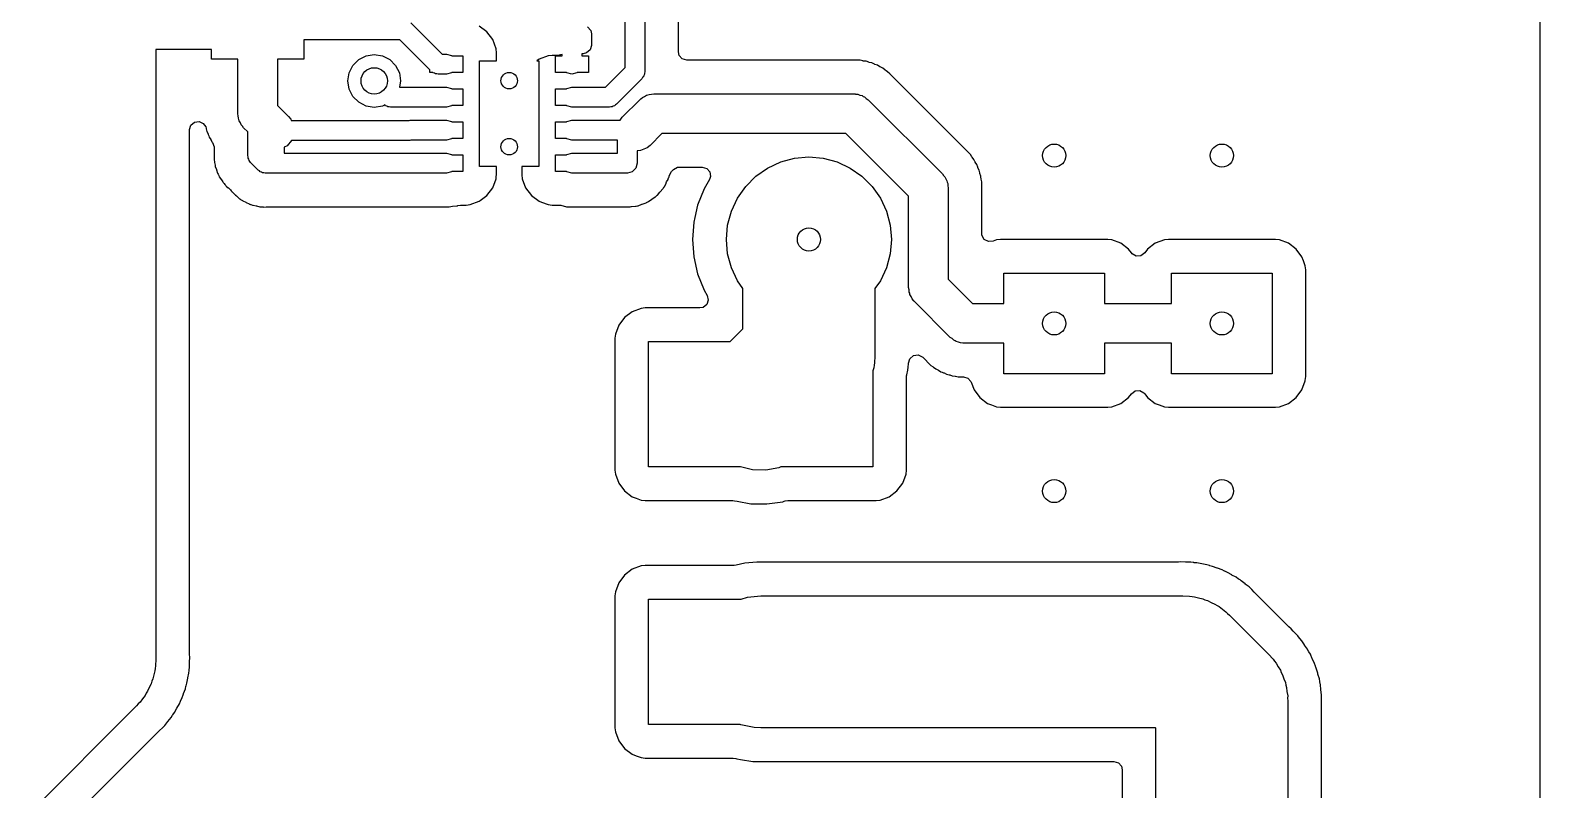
# Model space of a CAD drawing. Extents: x 0.01 to 3.19, y 0.01 to 3.99.
# Drawn here: x 2.289 to 3.19, y 0.972 to 1.425 of the extents above; entities that cross this region are included whole.
import ezdxf

# ---------------------------------------------------------------- set-up
doc = ezdxf.new("R2010")
doc.units = 0
doc.header["$MEASUREMENT"] = 0
doc.layers.add('BLACK', color=7, linetype='CONTINUOUS')

msp = doc.modelspace()

# ---------------------------------------------------------------- linework, layer by layer
at = {"layer": 'BLACK', "linetype": 'CONTINUOUS'}
for p, q in [((3.18959, 3.98463), (3.18959, 0.015374)), ((2.65591, 1.4625), (2.65591, 1.4)), ((2.67593, 1.41179), (2.67593, 1.45909)), ((2.64409, 1.40245), (2.64409, 1.4475)), ((2.51638, 1.42918), (2.53512, 1.41043)), ((2.56174, 1.42375), (2.55713, 1.4272)), ((2.56519, 1.41914), (2.56174, 1.42375)), ((2.6218, 1.42669), (2.62363, 1.42458)), ((2.62363, 1.42458), (2.62407, 1.42252)), ((2.62407, 1.42252), (2.62407, 1.41573)), ((2.46431, 1.41909), (2.4525, 1.41909)), ((2.4525, 1.41909), (2.4525, 1.4075)), ((2.50976, 1.41909), (2.46431, 1.41909)), ((2.52776, 1.4011), (2.50976, 1.41909)), ((2.5672, 1.41375), (2.56519, 1.41914)), ((2.56519, 1.41914), (2.56519, 1.41914)), ((2.56746, 1.41136), (2.5672, 1.41375)), ((2.5672, 1.41375), (2.5672, 1.41375)), ((2.62407, 1.41573), (2.62329, 1.41305)), ((2.3975, 1.41319), (2.36437, 1.41319)), ((2.36437, 1.41319), (2.36437, 1.04976)), ((2.3975, 1.4075), (2.3975, 1.41319)), ((2.41319, 1.4075), (2.3975, 1.4075)), ((2.41319, 1.375), (2.41319, 1.4075)), ((2.4525, 1.4075), (2.43681, 1.4075)), ((2.43681, 1.4075), (2.43681, 1.37989)), ((2.4818, 1.4038), (2.48529, 1.40728)), ((2.48529, 1.40728), (2.48968, 1.40952)), ((2.48968, 1.40952), (2.49454, 1.41029)), ((2.49454, 1.41029), (2.49941, 1.40952)), ((2.49941, 1.40952), (2.5038, 1.40728)), ((2.5038, 1.40728), (2.50728, 1.4038)), ((2.53512, 1.41043), (2.5376, 1.41043)), ((2.5376, 1.41043), (2.54055, 1.40964)), ((2.54055, 1.40964), (2.54074, 1.40945)), ((2.54074, 1.40945), (2.54744, 1.40945)), ((2.54744, 1.40945), (2.54744, 1.39961)), ((2.55728, 1.3435), (2.55728, 1.4065)), ((2.55728, 1.4065), (2.56746, 1.4065)), ((2.56746, 1.4065), (2.56746, 1.41136)), ((2.56746, 1.41136), (2.56746, 1.41136)), ((2.59287, 1.40752), (2.5915, 1.4065)), ((2.5915, 1.4065), (2.59272, 1.4065)), ((2.59272, 1.4065), (2.59272, 1.3435)), ((2.59826, 1.40953), (2.59287, 1.40752)), ((2.59287, 1.40752), (2.59287, 1.40752)), ((2.60064, 1.40978), (2.59826, 1.40953)), ((2.59826, 1.40953), (2.59826, 1.40953)), ((2.60402, 1.40978), (2.60064, 1.40978)), ((2.60256, 1.39961), (2.60256, 1.40945)), ((2.60256, 1.40945), (2.6065, 1.40945)), ((2.6056, 1.41008), (2.60402, 1.40978)), ((2.60574, 1.41011), (2.6056, 1.41008)), ((2.6056, 1.41008), (2.6056, 1.41008)), ((2.60585, 1.41013), (2.60574, 1.41011)), ((2.6059, 1.41015), (2.60585, 1.41013)), ((2.6065, 1.41023), (2.6059, 1.41015)), ((2.6059, 1.41015), (2.6059, 1.41015)), ((2.6065, 1.40945), (2.6065, 1.41023)), ((2.61911, 1.41077), (2.61831, 1.41077)), ((2.61831, 1.41077), (2.61831, 1.40945)), ((2.61831, 1.40945), (2.62224, 1.40945)), ((2.62117, 1.41122), (2.61911, 1.41077)), ((2.62329, 1.41305), (2.62117, 1.41122)), ((2.62224, 1.40945), (2.62224, 1.39961)), ((2.67637, 1.40973), (2.67593, 1.41179)), ((2.6782, 1.40762), (2.67637, 1.40973)), ((2.68089, 1.40683), (2.6782, 1.40762)), ((2.7825, 1.40683), (2.68089, 1.40683)), ((2.7843, 1.40683), (2.7825, 1.40683)), ((2.78591, 1.40646), (2.7843, 1.40683)), ((2.7843, 1.40683), (2.7843, 1.40683)), ((2.78619, 1.40641), (2.78591, 1.40646)), ((2.78784, 1.40623), (2.78619, 1.40641)), ((2.7894, 1.40568), (2.78784, 1.40623)), ((2.78784, 1.40623), (2.78784, 1.40623)), ((2.78967, 1.4056), (2.7894, 1.40568)), ((2.79129, 1.40523), (2.78967, 1.4056)), ((2.79278, 1.40451), (2.79129, 1.40523)), ((2.79129, 1.40523), (2.79129, 1.40523)), ((2.79304, 1.40441), (2.79278, 1.40451)), ((2.79461, 1.40386), (2.79304, 1.40441)), ((2.47879, 1.39454), (2.47956, 1.39941)), ((2.47956, 1.39941), (2.4818, 1.4038)), ((2.50728, 1.4038), (2.50952, 1.39941)), ((2.50952, 1.39941), (2.51029, 1.39454)), ((2.52776, 1.39961), (2.52776, 1.4011)), ((2.52953, 1.39961), (2.52776, 1.39961)), ((2.52972, 1.39941), (2.52953, 1.39961)), ((2.53048, 1.39921), (2.52972, 1.39941)), ((2.53115, 1.39882), (2.53048, 1.39921)), ((2.53193, 1.39882), (2.53115, 1.39882)), ((2.53268, 1.39862), (2.53193, 1.39882)), ((2.5376, 1.39862), (2.53268, 1.39862)), ((2.54055, 1.39941), (2.5376, 1.39862)), ((2.54074, 1.39961), (2.54055, 1.39941)), ((2.54744, 1.39961), (2.54074, 1.39961)), ((2.60926, 1.39961), (2.60256, 1.39961)), ((2.60945, 1.39941), (2.60926, 1.39961)), ((2.6124, 1.39862), (2.60945, 1.39941)), ((2.61535, 1.39941), (2.6124, 1.39862)), ((2.61555, 1.39961), (2.61535, 1.39941)), ((2.62224, 1.39961), (2.61555, 1.39961)), ((2.6324, 1.39075), (2.64409, 1.40245)), ((2.65418, 1.39582), (2.63902, 1.38067)), ((2.65456, 1.3965), (2.65418, 1.39582)), ((2.65511, 1.39705), (2.65456, 1.3965)), ((2.65532, 1.3978), (2.65511, 1.39705)), ((2.6557, 1.39847), (2.65532, 1.3978)), ((2.65591, 1.4), (2.6557, 1.39925)), ((2.6557, 1.39925), (2.6557, 1.39847)), ((2.79601, 1.40298), (2.79461, 1.40386)), ((2.79626, 1.40284), (2.79601, 1.40298)), ((2.79775, 1.40212), (2.79626, 1.40284)), ((2.79905, 1.40109), (2.79775, 1.40212)), ((2.79775, 1.40212), (2.79775, 1.40212)), ((2.79775, 1.40212), (2.79775, 1.40212)), ((2.79928, 1.40093), (2.79905, 1.40109)), ((2.7999, 1.40053), (2.79928, 1.40093)), ((2.80068, 1.40004), (2.7999, 1.40053)), ((2.80195, 1.39877), (2.80068, 1.40004)), ((2.84488, 1.35585), (2.80195, 1.39877)), ((2.47956, 1.38968), (2.47879, 1.39454)), ((2.4818, 1.38529), (2.47956, 1.38968)), ((2.51029, 1.39454), (2.50969, 1.39075)), ((2.50969, 1.39075), (2.5376, 1.39075)), ((2.5376, 1.39075), (2.54055, 1.38996)), ((2.54055, 1.38996), (2.54074, 1.38976)), ((2.54074, 1.38976), (2.54744, 1.38976)), ((2.54744, 1.38976), (2.54744, 1.37992)), ((2.60256, 1.37992), (2.60256, 1.38976)), ((2.60256, 1.38976), (2.60926, 1.38976)), ((2.60926, 1.38976), (2.60945, 1.38996)), ((2.60945, 1.38996), (2.6124, 1.39075)), ((2.6124, 1.39075), (2.6324, 1.39075)), ((2.65773, 1.38616), (2.65849, 1.3865)), ((2.65849, 1.3865), (2.65985, 1.38656)), ((2.65985, 1.38656), (2.66119, 1.38681)), ((2.66119, 1.38681), (2.78071, 1.38681)), ((2.78071, 1.38681), (2.78109, 1.38678)), ((2.78109, 1.38678), (2.78125, 1.3868)), ((2.78125, 1.3868), (2.78152, 1.38674)), ((2.78152, 1.38674), (2.78288, 1.38661)), ((2.78288, 1.38661), (2.78415, 1.38612)), ((2.43681, 1.37989), (2.44334, 1.37337)), ((2.48529, 1.3818), (2.4818, 1.38529)), ((2.48968, 1.37956), (2.48529, 1.3818)), ((2.49454, 1.37879), (2.48968, 1.37956)), ((2.49941, 1.37956), (2.49454, 1.37879)), ((2.50076, 1.38025), (2.49941, 1.37956)), ((2.50129, 1.37973), (2.50076, 1.38025)), ((2.50204, 1.37953), (2.50129, 1.37973)), ((2.50271, 1.37914), (2.50204, 1.37953)), ((2.50349, 1.37914), (2.50271, 1.37914)), ((2.50424, 1.37894), (2.50349, 1.37914)), ((2.5376, 1.37894), (2.50424, 1.37894)), ((2.54055, 1.37973), (2.5376, 1.37894)), ((2.54074, 1.37992), (2.54055, 1.37973)), ((2.54744, 1.37992), (2.54074, 1.37992)), ((2.60926, 1.37992), (2.60256, 1.37992)), ((2.60945, 1.37973), (2.60926, 1.37992)), ((2.6124, 1.37894), (2.60945, 1.37973)), ((2.63484, 1.37894), (2.6124, 1.37894)), ((2.63559, 1.37914), (2.63484, 1.37894)), ((2.63637, 1.37914), (2.63559, 1.37914)), ((2.63704, 1.37953), (2.63637, 1.37914)), ((2.6378, 1.37973), (2.63704, 1.37953)), ((2.63835, 1.38028), (2.6378, 1.37973)), ((2.63902, 1.38067), (2.63835, 1.38028)), ((2.64232, 1.37283), (2.65284, 1.38335)), ((2.65284, 1.38335), (2.65313, 1.3836)), ((2.65313, 1.3836), (2.65323, 1.38373)), ((2.65323, 1.38373), (2.65347, 1.38387)), ((2.65347, 1.38387), (2.65452, 1.38474)), ((2.65452, 1.38474), (2.65576, 1.3853)), ((2.65576, 1.3853), (2.65692, 1.38601)), ((2.65692, 1.38601), (2.65773, 1.38616)), ((2.78415, 1.38612), (2.78548, 1.3858)), ((2.78548, 1.3858), (2.78616, 1.38534)), ((2.78616, 1.38534), (2.78693, 1.38504)), ((2.78693, 1.38504), (2.78793, 1.38412)), ((2.78793, 1.38412), (2.78906, 1.38335)), ((2.78906, 1.38335), (2.83335, 1.33906)), ((2.38518, 1.36817), (2.38729, 1.37)), ((2.38729, 1.37), (2.39006, 1.3704)), ((2.39006, 1.3704), (2.3926, 1.36923)), ((2.3926, 1.36923), (2.39403, 1.36712)), ((2.41344, 1.37366), (2.41319, 1.375)), ((2.4135, 1.3723), (2.41344, 1.37366)), ((2.41384, 1.37154), (2.4135, 1.3723)), ((2.41399, 1.37073), (2.41384, 1.37154)), ((2.4147, 1.36957), (2.41399, 1.37073)), ((2.41526, 1.36833), (2.4147, 1.36957)), ((2.44334, 1.37337), (2.44473, 1.37169)), ((2.44473, 1.37169), (2.44507, 1.37092)), ((2.44507, 1.37092), (2.51541, 1.37092)), ((2.51541, 1.37092), (2.51594, 1.37106)), ((2.51594, 1.37106), (2.5376, 1.37106)), ((2.5376, 1.37106), (2.54055, 1.37027)), ((2.54055, 1.37027), (2.54074, 1.37008)), ((2.54074, 1.37008), (2.54744, 1.37008)), ((2.54744, 1.37008), (2.54744, 1.36024)), ((2.60256, 1.36024), (2.60256, 1.37008)), ((2.60256, 1.37008), (2.60926, 1.37008)), ((2.60926, 1.37008), (2.60945, 1.37027)), ((2.60945, 1.37027), (2.6124, 1.37106)), ((2.6124, 1.37106), (2.64111, 1.37106)), ((2.64111, 1.37106), (2.64232, 1.37283)), ((2.38439, 1.36549), (2.38518, 1.36817)), ((2.38439, 1.05288), (2.38439, 1.36549)), ((2.39403, 1.36712), (2.39432, 1.36631)), ((2.39432, 1.36631), (2.3944, 1.36604)), ((2.3944, 1.36604), (2.39477, 1.36442)), ((2.39477, 1.36442), (2.39477, 1.36442)), ((2.39477, 1.36442), (2.39549, 1.36293)), ((2.39549, 1.36293), (2.39559, 1.36267)), ((2.39559, 1.36267), (2.39589, 1.36181)), ((2.39589, 1.36181), (2.39614, 1.3611)), ((2.39614, 1.3611), (2.39702, 1.3597)), ((2.39702, 1.3597), (2.39716, 1.35945)), ((2.39716, 1.35945), (2.39788, 1.35796)), ((2.41613, 1.36728), (2.41526, 1.36833)), ((2.41627, 1.36704), (2.41613, 1.36728)), ((2.4164, 1.36694), (2.41627, 1.36704)), ((2.41665, 1.36665), (2.4164, 1.36694)), ((2.41909, 1.3642), (2.41665, 1.36665)), ((2.41909, 1.35), (2.41909, 1.3642)), ((2.54055, 1.36004), (2.5376, 1.35925)), ((2.54074, 1.36024), (2.54055, 1.36004)), ((2.54744, 1.36024), (2.54074, 1.36024)), ((2.60926, 1.36024), (2.60256, 1.36024)), ((2.60945, 1.36004), (2.60926, 1.36024)), ((2.6124, 1.35925), (2.60945, 1.36004)), ((2.66608, 1.36319), (2.65903, 1.35613)), ((2.77582, 1.36319), (2.66608, 1.36319)), ((2.81319, 1.32582), (2.77582, 1.36319)), ((2.39788, 1.35796), (2.39788, 1.35796)), ((2.39788, 1.35796), (2.39788, 1.35796)), ((2.39788, 1.35796), (2.39799, 1.35781)), ((2.39799, 1.35781), (2.39905, 1.35523)), ((2.39901, 1.35277), (2.39898, 1.35246)), ((2.39898, 1.35246), (2.39907, 1.34959)), ((2.39907, 1.35341), (2.399, 1.35277)), ((2.399, 1.35277), (2.39901, 1.35277)), ((2.39905, 1.35523), (2.39907, 1.35472)), ((2.39907, 1.35472), (2.39907, 1.35341)), ((2.44253, 1.35593), (2.44089, 1.35501)), ((2.44089, 1.35501), (2.44089, 1.35138)), ((2.44089, 1.35138), (2.5376, 1.35138)), ((2.44517, 1.35911), (2.44253, 1.35593)), ((2.5158, 1.35911), (2.44517, 1.35911)), ((2.51634, 1.35925), (2.5158, 1.35911)), ((2.5376, 1.35925), (2.51634, 1.35925)), ((2.5376, 1.35138), (2.54055, 1.35059)), ((2.54055, 1.35059), (2.54074, 1.35039)), ((2.54074, 1.35039), (2.54744, 1.35039)), ((2.54744, 1.35039), (2.54744, 1.34055)), ((2.60256, 1.34055), (2.60256, 1.35039)), ((2.60256, 1.35039), (2.60926, 1.35039)), ((2.60926, 1.35039), (2.60945, 1.35059)), ((2.60945, 1.35059), (2.6124, 1.35138)), ((2.63957, 1.35925), (2.6124, 1.35925)), ((2.6124, 1.35138), (2.63957, 1.35138)), ((2.63957, 1.35138), (2.63957, 1.35925)), ((2.65338, 1.35299), (2.65138, 1.35289)), ((2.65138, 1.35289), (2.65138, 1.34547)), ((2.65735, 1.35474), (2.65338, 1.35299)), ((2.65903, 1.35613), (2.65735, 1.35474)), ((2.85004, 1.35068), (2.84488, 1.35585)), ((2.84488, 1.35585), (2.84488, 1.35585)), ((2.85093, 1.34927), (2.85004, 1.35068)), ((2.85004, 1.35068), (2.85004, 1.35068)), ((2.85004, 1.35068), (2.85004, 1.35068)), ((2.39907, 1.34959), (2.39907, 1.34837)), ((2.39907, 1.34837), (2.39911, 1.34808)), ((2.39911, 1.34808), (2.39913, 1.34785)), ((2.39913, 1.34785), (2.39919, 1.34591)), ((2.39919, 1.34591), (2.39919, 1.34591)), ((2.39919, 1.34591), (2.39943, 1.3451)), ((2.39943, 1.3451), (2.39958, 1.34434)), ((2.39958, 1.34434), (2.39969, 1.3435)), ((2.39969, 1.3435), (2.39969, 1.3435)), ((2.39969, 1.3435), (2.4004, 1.3417)), ((2.4004, 1.3417), (2.40048, 1.34148)), ((2.40048, 1.34148), (2.40102, 1.33962)), ((2.4193, 1.34925), (2.41909, 1.35)), ((2.4193, 1.34847), (2.4193, 1.34925)), ((2.41968, 1.3478), (2.4193, 1.34847)), ((2.41989, 1.34705), (2.41968, 1.3478)), ((2.42044, 1.3465), (2.41989, 1.34705)), ((2.42082, 1.34582), (2.42044, 1.3465)), ((2.42535, 1.3413), (2.42082, 1.34582)), ((2.56746, 1.3435), (2.55728, 1.3435)), ((2.56746, 1.33864), (2.56746, 1.3435)), ((2.59272, 1.3435), (2.58254, 1.3435)), ((2.58254, 1.3435), (2.58254, 1.33864)), ((2.65059, 1.34252), (2.64843, 1.34036)), ((2.65138, 1.34547), (2.65059, 1.34252)), ((2.67182, 1.34061), (2.67292, 1.34172)), ((2.67292, 1.34172), (2.67538, 1.34306)), ((2.67538, 1.34306), (2.67643, 1.34317)), ((2.67643, 1.34317), (2.69013, 1.34317)), ((2.69013, 1.34317), (2.69281, 1.34238)), ((2.69281, 1.34238), (2.69464, 1.34027)), ((2.72211, 1.3377), (2.72913, 1.34262)), ((2.72913, 1.34262), (2.73691, 1.34624)), ((2.73691, 1.34624), (2.74519, 1.34846)), ((2.74519, 1.34846), (2.75374, 1.34921)), ((2.75374, 1.34921), (2.76229, 1.34846)), ((2.76229, 1.34846), (2.77057, 1.34624)), ((2.77057, 1.34624), (2.77835, 1.34262)), ((2.77835, 1.34262), (2.78537, 1.3377)), ((2.85109, 1.34905), (2.85093, 1.34927)), ((2.85212, 1.34775), (2.85109, 1.34905)), ((2.85274, 1.34647), (2.85212, 1.34775)), ((2.85284, 1.34626), (2.85274, 1.34647)), ((2.85298, 1.34601), (2.85284, 1.34626)), ((2.85386, 1.34461), (2.85298, 1.34601)), ((2.85441, 1.34304), (2.85386, 1.34461)), ((2.85451, 1.34278), (2.85441, 1.34304)), ((2.85523, 1.34129), (2.85451, 1.34278)), ((2.40102, 1.33962), (2.40102, 1.33962)), ((2.40102, 1.33962), (2.40145, 1.3389)), ((2.40145, 1.3389), (2.40179, 1.3382)), ((2.40179, 1.3382), (2.4021, 1.33741)), ((2.4021, 1.33741), (2.4021, 1.33741)), ((2.4021, 1.33741), (2.40234, 1.33708)), ((2.40234, 1.33708), (2.40324, 1.33585)), ((2.40324, 1.33585), (2.40337, 1.33565)), ((2.40337, 1.33565), (2.40417, 1.3343)), ((2.40417, 1.3343), (2.40435, 1.33398)), ((2.40435, 1.33398), (2.40495, 1.33339)), ((2.40495, 1.33339), (2.40545, 1.3328)), ((2.40545, 1.3328), (2.40595, 1.33211)), ((2.42603, 1.34091), (2.42535, 1.3413)), ((2.42657, 1.34036), (2.42603, 1.34091)), ((2.42733, 1.34016), (2.42657, 1.34036)), ((2.428, 1.33977), (2.42733, 1.34016)), ((2.42878, 1.33977), (2.428, 1.33977)), ((2.42953, 1.33957), (2.42878, 1.33977)), ((2.5376, 1.33957), (2.42953, 1.33957)), ((2.54055, 1.34036), (2.5376, 1.33957)), ((2.54074, 1.34055), (2.54055, 1.34036)), ((2.54744, 1.34055), (2.54074, 1.34055)), ((2.56519, 1.33086), (2.5672, 1.33625)), ((2.5672, 1.33625), (2.56734, 1.3375)), ((2.56734, 1.3375), (2.56746, 1.33864)), ((2.56746, 1.33864), (2.56746, 1.33864)), ((2.58254, 1.33864), (2.5828, 1.33625)), ((2.5828, 1.33625), (2.5828, 1.33625)), ((2.5828, 1.33625), (2.58481, 1.33086)), ((2.60926, 1.34055), (2.60256, 1.34055)), ((2.60945, 1.34036), (2.60926, 1.34055)), ((2.6124, 1.33957), (2.60945, 1.34036)), ((2.64547, 1.33957), (2.6124, 1.33957)), ((2.64843, 1.34036), (2.64547, 1.33957)), ((2.66754, 1.33147), (2.66855, 1.33363)), ((2.66855, 1.33363), (2.66862, 1.33377)), ((2.66862, 1.33377), (2.66891, 1.3343)), ((2.66891, 1.3343), (2.66977, 1.33585)), ((2.66977, 1.33585), (2.66986, 1.3362)), ((2.66986, 1.3362), (2.67017, 1.33708)), ((2.67017, 1.33708), (2.67032, 1.3374)), ((2.67032, 1.3374), (2.67044, 1.33803)), ((2.67044, 1.33803), (2.67172, 1.34051)), ((2.67172, 1.34051), (2.67182, 1.34061)), ((2.67182, 1.34061), (2.67182, 1.34061)), ((2.69443, 1.33573), (2.69119, 1.33012)), ((2.69504, 1.3375), (2.69443, 1.33573)), ((2.69464, 1.34027), (2.69504, 1.3375)), ((2.71604, 1.33163), (2.72211, 1.3377)), ((2.78537, 1.3377), (2.79144, 1.33163)), ((2.83335, 1.33906), (2.8336, 1.33877)), ((2.8336, 1.33877), (2.83373, 1.33867)), ((2.83373, 1.33867), (2.83387, 1.33843)), ((2.83387, 1.33843), (2.83474, 1.33738)), ((2.83474, 1.33738), (2.8353, 1.33614)), ((2.8353, 1.33614), (2.83601, 1.33498)), ((2.83601, 1.33498), (2.83616, 1.33417)), ((2.83616, 1.33417), (2.8365, 1.33341)), ((2.8365, 1.33341), (2.83656, 1.33205)), ((2.8556, 1.33967), (2.85523, 1.34129)), ((2.85568, 1.3394), (2.8556, 1.33967)), ((2.85623, 1.33784), (2.85568, 1.3394)), ((2.85631, 1.33708), (2.85623, 1.33784)), ((2.85641, 1.33619), (2.85631, 1.33708)), ((2.85646, 1.33591), (2.85641, 1.33619)), ((2.85683, 1.3343), (2.85646, 1.33591)), ((2.85683, 1.3036), (2.85683, 1.3343)), ((2.85683, 1.3343), (2.85683, 1.3343)), ((2.40595, 1.33211), (2.40629, 1.33183)), ((2.40629, 1.33183), (2.40744, 1.33088)), ((2.40744, 1.33088), (2.40761, 1.33072)), ((2.40761, 1.33072), (2.40821, 1.33012)), ((2.40821, 1.33012), (2.40878, 1.32955)), ((2.40878, 1.32955), (2.40919, 1.32905)), ((2.40919, 1.32905), (2.40919, 1.32906)), ((2.40919, 1.32906), (2.40959, 1.32858)), ((2.40959, 1.32858), (2.40958, 1.32857)), ((2.40958, 1.32857), (2.40971, 1.32842)), ((2.40971, 1.32842), (2.40972, 1.32843)), ((2.40972, 1.32843), (2.40993, 1.32819)), ((2.40993, 1.32819), (2.41166, 1.32667)), ((2.41166, 1.32667), (2.41171, 1.32662)), ((2.41171, 1.32662), (2.41183, 1.32651)), ((2.41183, 1.32651), (2.41235, 1.32599)), ((2.41235, 1.32599), (2.41235, 1.32599)), ((2.41235, 1.32599), (2.41258, 1.32581)), ((2.41258, 1.32581), (2.41276, 1.32566)), ((2.41276, 1.32566), (2.41287, 1.32555)), ((2.41287, 1.32555), (2.41417, 1.32433)), ((2.41417, 1.32433), (2.41417, 1.32433)), ((2.41417, 1.32433), (2.41417, 1.32433)), ((2.41417, 1.32433), (2.41442, 1.32415)), ((2.41442, 1.32415), (2.41441, 1.32414)), ((2.41441, 1.32414), (2.41458, 1.32403)), ((2.41458, 1.32403), (2.41458, 1.32404)), ((2.41458, 1.32404), (2.41484, 1.32386)), ((2.41484, 1.32386), (2.41484, 1.32386)), ((2.41484, 1.32386), (2.41484, 1.32386)), ((2.41484, 1.32386), (2.41516, 1.3237)), ((2.41516, 1.3237), (2.41594, 1.3232)), ((2.55767, 1.3232), (2.56174, 1.32625)), ((2.56174, 1.32625), (2.56519, 1.33086)), ((2.56519, 1.33086), (2.56519, 1.33086)), ((2.56519, 1.33086), (2.56519, 1.33086)), ((2.58481, 1.33086), (2.58481, 1.33086)), ((2.58481, 1.33086), (2.58826, 1.32625)), ((2.58826, 1.32625), (2.59287, 1.3228)), ((2.65806, 1.32257), (2.65999, 1.32397)), ((2.65999, 1.32397), (2.66012, 1.32406)), ((2.66012, 1.32406), (2.66213, 1.32534)), ((2.66213, 1.32534), (2.66237, 1.3256)), ((2.66237, 1.3256), (2.66307, 1.32621)), ((2.66307, 1.32621), (2.66336, 1.32642)), ((2.66336, 1.32642), (2.66488, 1.32826)), ((2.66488, 1.32826), (2.66498, 1.32838)), ((2.66498, 1.32838), (2.66661, 1.33011)), ((2.66661, 1.33011), (2.66678, 1.33042)), ((2.66678, 1.33042), (2.66731, 1.3312)), ((2.66731, 1.3312), (2.66754, 1.33147)), ((2.69119, 1.33012), (2.6874, 1.32046)), ((2.69119, 1.33012), (2.69119, 1.33012)), ((2.7075, 1.31683), (2.71112, 1.32461)), ((2.71112, 1.32461), (2.71604, 1.33163)), ((2.79144, 1.33163), (2.79636, 1.32461)), ((2.79636, 1.32461), (2.79998, 1.31683)), ((2.81319, 1.27138), (2.81319, 1.32582)), ((2.83656, 1.33205), (2.83681, 1.33071)), ((2.83681, 1.33071), (2.83681, 1.27627)), ((2.41594, 1.3232), (2.41623, 1.32298)), ((2.41623, 1.32298), (2.418, 1.32221)), ((2.418, 1.32221), (2.41821, 1.32211)), ((2.41821, 1.32211), (2.41991, 1.32118)), ((2.41991, 1.32118), (2.41991, 1.32118)), ((2.41991, 1.32118), (2.4202, 1.32106)), ((2.4202, 1.32106), (2.42019, 1.32105)), ((2.42019, 1.32105), (2.42038, 1.32098)), ((2.42038, 1.32098), (2.42038, 1.32099)), ((2.42038, 1.32099), (2.42068, 1.32089)), ((2.42068, 1.32089), (2.42068, 1.32089)), ((2.42068, 1.32089), (2.42102, 1.32081)), ((2.42102, 1.32081), (2.42191, 1.32052)), ((2.42191, 1.32052), (2.42224, 1.32038)), ((2.42224, 1.32038), (2.42415, 1.32008)), ((2.42415, 1.32008), (2.42438, 1.32003)), ((2.42438, 1.32003), (2.42625, 1.31955)), ((2.42625, 1.31955), (2.42625, 1.31955)), ((2.42625, 1.31955), (2.42656, 1.31951)), ((2.42656, 1.31951), (2.42656, 1.3195)), ((2.42656, 1.3195), (2.42676, 1.31948)), ((2.42676, 1.31948), (2.42676, 1.31949)), ((2.42676, 1.31949), (2.42707, 1.31946)), ((2.42707, 1.31946), (2.42742, 1.31947)), ((2.42707, 1.31946), (2.42707, 1.31946)), ((2.42742, 1.31947), (2.42836, 1.31941)), ((2.42836, 1.31941), (2.42871, 1.31935)), ((2.42871, 1.31935), (2.43011, 1.31949)), ((2.43011, 1.31949), (2.43063, 1.31954)), ((2.43063, 1.31954), (2.43087, 1.31955)), ((2.43087, 1.31955), (2.53923, 1.31955)), ((2.53923, 1.31955), (2.54126, 1.3198)), ((2.53923, 1.31955), (2.53923, 1.31955)), ((2.54126, 1.3198), (2.5441, 1.32016)), ((2.5441, 1.32016), (2.54415, 1.32018)), ((2.5441, 1.32016), (2.5441, 1.32016)), ((2.5441, 1.32016), (2.5441, 1.32016)), ((2.54415, 1.32018), (2.54426, 1.3202)), ((2.54426, 1.3202), (2.5444, 1.32024)), ((2.5444, 1.32023), (2.54598, 1.32053)), ((2.5444, 1.32024), (2.5444, 1.32023)), ((2.54598, 1.32053), (2.54936, 1.32053)), ((2.54936, 1.32053), (2.55174, 1.32079)), ((2.54936, 1.32053), (2.54936, 1.32053)), ((2.54936, 1.32053), (2.54936, 1.32053)), ((2.54936, 1.32053), (2.54936, 1.32053)), ((2.55174, 1.32079), (2.55713, 1.3228)), ((2.55174, 1.32079), (2.55174, 1.32079)), ((2.55174, 1.32079), (2.55174, 1.32079)), ((2.55713, 1.3228), (2.55767, 1.3232)), ((2.59287, 1.3228), (2.59287, 1.3228)), ((2.59287, 1.3228), (2.59287, 1.3228)), ((2.59287, 1.3228), (2.59429, 1.32227)), ((2.59429, 1.32227), (2.59826, 1.32079)), ((2.59826, 1.32079), (2.59826, 1.32079)), ((2.59826, 1.32079), (2.60064, 1.32053)), ((2.60064, 1.32053), (2.60064, 1.32053)), ((2.60064, 1.32053), (2.60064, 1.32053)), ((2.60064, 1.32053), (2.60467, 1.32053)), ((2.60467, 1.32053), (2.6059, 1.32038)), ((2.6059, 1.32038), (2.60913, 1.31955)), ((2.60913, 1.31955), (2.64255, 1.31955)), ((2.64255, 1.31955), (2.64348, 1.31946)), ((2.64348, 1.31946), (2.64383, 1.31939)), ((2.64383, 1.31939), (2.64621, 1.31954)), ((2.64621, 1.31954), (2.64636, 1.31955)), ((2.64636, 1.31955), (2.6471, 1.31955)), ((2.6471, 1.31955), (2.64784, 1.31964)), ((2.64784, 1.31964), (2.64799, 1.31965)), ((2.64799, 1.31965), (2.65037, 1.3198)), ((2.65037, 1.3198), (2.65055, 1.31986)), ((2.65055, 1.31986), (2.65071, 1.31991)), ((2.65071, 1.31991), (2.65162, 1.32012)), ((2.65162, 1.32012), (2.65186, 1.32015)), ((2.65186, 1.32015), (2.65197, 1.32016)), ((2.65197, 1.32016), (2.65419, 1.32104)), ((2.65419, 1.32104), (2.65433, 1.32109)), ((2.65433, 1.32109), (2.6566, 1.32183)), ((2.6566, 1.32183), (2.6569, 1.32202)), ((2.6569, 1.32202), (2.65773, 1.32244)), ((2.65773, 1.32244), (2.65806, 1.32257)), ((2.6874, 1.32046), (2.68572, 1.31311)), ((2.70528, 1.30855), (2.7075, 1.31683)), ((2.79998, 1.31683), (2.80221, 1.30855)), ((2.68509, 1.31035), (2.68431, 1.3)), ((2.68572, 1.31311), (2.68509, 1.31035)), ((2.70453, 1.3), (2.70528, 1.30855)), ((2.80221, 1.30855), (2.80295, 1.3)), ((2.68431, 1.3), (2.68509, 1.28965)), ((2.70528, 1.29145), (2.70453, 1.3)), ((2.80295, 1.3), (2.80221, 1.29145)), ((2.85694, 1.30255), (2.85683, 1.3036)), ((2.85828, 1.30009), (2.85694, 1.30255)), ((2.86074, 1.29875), (2.85828, 1.30009)), ((2.86352, 1.29895), (2.86074, 1.29875)), ((2.8657, 1.29976), (2.86352, 1.29895)), ((2.86808, 1.30002), (2.8657, 1.29976)), ((2.8657, 1.29976), (2.8657, 1.29976)), ((2.86809, 1.30002), (2.86808, 1.30002)), ((2.93191, 1.30002), (2.86809, 1.30002)), ((2.93192, 1.30002), (2.93191, 1.30002)), ((2.9343, 1.29976), (2.93192, 1.30002)), ((2.93969, 1.29775), (2.9343, 1.29976)), ((2.9343, 1.29976), (2.9343, 1.29976)), ((2.9443, 1.2943), (2.93969, 1.29775)), ((2.93969, 1.29775), (2.93969, 1.29775)), ((2.96031, 1.29775), (2.9557, 1.2943)), ((2.9657, 1.29976), (2.96031, 1.29775)), ((2.96031, 1.29775), (2.96031, 1.29775)), ((2.96808, 1.30002), (2.9657, 1.29976)), ((2.9657, 1.29976), (2.9657, 1.29976)), ((2.96809, 1.30002), (2.96808, 1.30002)), ((3.03191, 1.30002), (2.96809, 1.30002)), ((3.03192, 1.30002), (3.03191, 1.30002)), ((3.0343, 1.29976), (3.03192, 1.30002)), ((3.03969, 1.29775), (3.0343, 1.29976)), ((3.0343, 1.29976), (3.0343, 1.29976)), ((3.0443, 1.2943), (3.03969, 1.29775)), ((3.03969, 1.29775), (3.03969, 1.29775)), ((2.68509, 1.28965), (2.68509, 1.28965)), ((2.68509, 1.28965), (2.6874, 1.27954)), ((2.7075, 1.28317), (2.70528, 1.29145)), ((2.80221, 1.29145), (2.79998, 1.28317)), ((2.94603, 1.29199), (2.9443, 1.2943)), ((2.94649, 1.29146), (2.94603, 1.29199)), ((2.94895, 1.29012), (2.94649, 1.29146)), ((2.95173, 1.29032), (2.94895, 1.29012)), ((2.95397, 1.29199), (2.95173, 1.29032)), ((2.9557, 1.2943), (2.95397, 1.29199)), ((3.04775, 1.28969), (3.0443, 1.2943)), ((3.04862, 1.28737), (3.04775, 1.28969)), ((3.04775, 1.28969), (3.04775, 1.28969)), ((3.04775, 1.28969), (3.04775, 1.28969)), ((3.04976, 1.2843), (3.04862, 1.28737)), ((2.6874, 1.27954), (2.69119, 1.26988)), ((2.71112, 1.27539), (2.7075, 1.28317)), ((2.79998, 1.28317), (2.79636, 1.27539)), ((2.87, 1.26181), (2.87, 1.28)), ((2.87, 1.28), (2.93, 1.28)), ((2.93, 1.28), (2.93, 1.26181)), ((2.97, 1.26181), (2.97, 1.28)), ((2.97, 1.28), (3.03, 1.28)), ((3.03, 1.28), (3.03, 1.22)), ((3.05002, 1.28192), (3.04976, 1.2843)), ((3.04976, 1.2843), (3.04976, 1.2843)), ((3.05002, 1.28191), (3.05002, 1.28192)), ((3.05002, 1.21809), (3.05002, 1.28191)), ((2.69119, 1.26988), (2.69119, 1.26988)), ((2.69119, 1.26988), (2.69306, 1.26663)), ((2.71437, 1.27075), (2.71112, 1.27539)), ((2.71437, 1.24682), (2.71437, 1.27075)), ((2.79636, 1.27539), (2.79311, 1.27075)), ((2.79311, 1.27075), (2.79311, 1.23051)), ((2.81344, 1.27004), (2.81319, 1.27138)), ((2.8135, 1.26867), (2.81344, 1.27004)), ((2.83681, 1.27627), (2.85127, 1.26181)), ((2.69281, 1.26128), (2.69061, 1.25955)), ((2.69372, 1.26392), (2.69281, 1.26128)), ((2.69306, 1.26663), (2.69372, 1.26392)), ((2.81384, 1.26792), (2.8135, 1.26867)), ((2.81399, 1.26711), (2.81384, 1.26792)), ((2.8147, 1.26595), (2.81399, 1.26711)), ((2.81526, 1.2647), (2.8147, 1.26595)), ((2.81613, 1.26365), (2.81526, 1.2647)), ((2.81627, 1.26342), (2.81613, 1.26365)), ((2.8164, 1.26332), (2.81627, 1.26342)), ((2.81665, 1.26303), (2.8164, 1.26332)), ((2.83803, 1.24165), (2.81665, 1.26303)), ((2.85127, 1.26181), (2.87, 1.26181)), ((2.93, 1.26181), (2.97, 1.26181)), ((2.64377, 1.25347), (2.64032, 1.24887)), ((2.64838, 1.25692), (2.64377, 1.25347)), ((2.65377, 1.25894), (2.64838, 1.25692)), ((2.64838, 1.25692), (2.64838, 1.25692)), ((2.65616, 1.25919), (2.65377, 1.25894)), ((2.65377, 1.25894), (2.65377, 1.25894)), ((2.68877, 1.25919), (2.65616, 1.25919)), ((2.69061, 1.25955), (2.68877, 1.25919)), ((2.63831, 1.24347), (2.63805, 1.24109)), ((2.64032, 1.24887), (2.63831, 1.24347)), ((2.63831, 1.24347), (2.63831, 1.24347)), ((2.64032, 1.24887), (2.64032, 1.24887)), ((2.70672, 1.23917), (2.71437, 1.24682)), ((2.63805, 1.24109), (2.63805, 1.16245)), ((2.65807, 1.16437), (2.65807, 1.23917)), ((2.65807, 1.23917), (2.70672, 1.23917)), ((2.83915, 1.24088), (2.83803, 1.24165)), ((2.84016, 1.23996), (2.83915, 1.24088)), ((2.84093, 1.23966), (2.84016, 1.23996)), ((2.84161, 1.2392), (2.84093, 1.23966)), ((2.84294, 1.23888), (2.84161, 1.2392)), ((2.84421, 1.23839), (2.84294, 1.23888)), ((2.84557, 1.23826), (2.84421, 1.23839)), ((2.84583, 1.2382), (2.84557, 1.23826)), ((2.846, 1.23822), (2.84583, 1.2382)), ((2.84638, 1.23819), (2.846, 1.23822)), ((2.87, 1.23819), (2.84638, 1.23819)), ((2.87, 1.22), (2.87, 1.23819)), ((2.97, 1.23819), (2.93, 1.23819)), ((2.93, 1.23819), (2.93, 1.22)), ((2.97, 1.22), (2.97, 1.23819)), ((2.79261, 1.22506), (2.79249, 1.22357)), ((2.79291, 1.22653), (2.79261, 1.22506)), ((2.79311, 1.23051), (2.79291, 1.22653)), ((2.81286, 1.22406), (2.81313, 1.22572)), ((2.81313, 1.22626), (2.81392, 1.22894)), ((2.81313, 1.22572), (2.81313, 1.22626)), ((2.81392, 1.22894), (2.81603, 1.23077)), ((2.81603, 1.23077), (2.8188, 1.23117)), ((2.8188, 1.23117), (2.82134, 1.23001)), ((2.82134, 1.23001), (2.8216, 1.22976)), ((2.8216, 1.22976), (2.82641, 1.22496)), ((2.82641, 1.22496), (2.82781, 1.22407)), ((2.79249, 1.22357), (2.79193, 1.2216)), ((2.79193, 1.2216), (2.79193, 1.16437)), ((2.81195, 1.21805), (2.81201, 1.21884)), ((2.81195, 1.16246), (2.81195, 1.21805)), ((2.81201, 1.21884), (2.81202, 1.21888)), ((2.81202, 1.21888), (2.81206, 1.21914)), ((2.81206, 1.21914), (2.81209, 1.21929)), ((2.81209, 1.21929), (2.8121, 1.21932)), ((2.8121, 1.21932), (2.81273, 1.22214)), ((2.81273, 1.22214), (2.81283, 1.22381)), ((2.81283, 1.22381), (2.81286, 1.22406)), ((2.82781, 1.22407), (2.82804, 1.22391)), ((2.82804, 1.22391), (2.82934, 1.22288)), ((2.82934, 1.22288), (2.83064, 1.22225)), ((2.83064, 1.22225), (2.83083, 1.22216)), ((2.83083, 1.22216), (2.83107, 1.22202)), ((2.83107, 1.22202), (2.83248, 1.22114)), ((2.83248, 1.22114), (2.8332, 1.22089)), ((2.8332, 1.22089), (2.83405, 1.22059)), ((2.83405, 1.22059), (2.8343, 1.22049)), ((2.8343, 1.22049), (2.8358, 1.21977)), ((2.8358, 1.21977), (2.83742, 1.2194)), ((2.83742, 1.2194), (2.83768, 1.21932)), ((2.83768, 1.21932), (2.83925, 1.21877)), ((2.83925, 1.21877), (2.8409, 1.21859)), ((2.8409, 1.21859), (2.84117, 1.21854)), ((2.84117, 1.21854), (2.84279, 1.21817)), ((2.84279, 1.21817), (2.84459, 1.21817)), ((2.84459, 1.21817), (2.84587, 1.21817)), ((2.84587, 1.21817), (2.84855, 1.21738)), ((2.84855, 1.21738), (2.85038, 1.21527)), ((2.93, 1.22), (2.87, 1.22)), ((3.03, 1.22), (2.97, 1.22)), ((3.04775, 1.21031), (3.04976, 1.2157)), ((3.04976, 1.2157), (3.04994, 1.21738)), ((3.04994, 1.21738), (3.05002, 1.21808)), ((3.05002, 1.21808), (3.05002, 1.21809)), ((2.85038, 1.21527), (2.85052, 1.21494)), ((2.85052, 1.21494), (2.85225, 1.21031)), ((2.85225, 1.21031), (2.85225, 1.21031)), ((2.85225, 1.21031), (2.8557, 1.2057)), ((2.9443, 1.2057), (2.94603, 1.20801)), ((2.94603, 1.20801), (2.94827, 1.20968)), ((2.94827, 1.20968), (2.95105, 1.20988)), ((2.95105, 1.20988), (2.95351, 1.20854)), ((2.95351, 1.20854), (2.95397, 1.20801)), ((2.95397, 1.20801), (2.9557, 1.2057)), ((3.0443, 1.2057), (3.04775, 1.21031)), ((2.8557, 1.2057), (2.86031, 1.20225)), ((2.86031, 1.20225), (2.86031, 1.20225)), ((2.86031, 1.20225), (2.86031, 1.20225)), ((2.86031, 1.20225), (2.86263, 1.20138)), ((2.86263, 1.20138), (2.8657, 1.20024)), ((2.8657, 1.20024), (2.8657, 1.20024)), ((2.8657, 1.20024), (2.86808, 1.19998)), ((2.86808, 1.19998), (2.86808, 1.19998)), ((2.86808, 1.19998), (2.86809, 1.19998)), ((2.86809, 1.19998), (2.86809, 1.19998)), ((2.86809, 1.19998), (2.93191, 1.19998)), ((2.93191, 1.19998), (2.93191, 1.19998)), ((2.93191, 1.19998), (2.93192, 1.19998)), ((2.93192, 1.19998), (2.9343, 1.20024)), ((2.93192, 1.19998), (2.93192, 1.19998)), ((2.9343, 1.20024), (2.93969, 1.20225)), ((2.9343, 1.20024), (2.9343, 1.20024)), ((2.9343, 1.20024), (2.9343, 1.20024)), ((2.93969, 1.20225), (2.9443, 1.2057)), ((2.9557, 1.2057), (2.96031, 1.20225)), ((2.96031, 1.20225), (2.96031, 1.20225)), ((2.96031, 1.20225), (2.96031, 1.20225)), ((2.96031, 1.20225), (2.96263, 1.20138)), ((2.96263, 1.20138), (2.9657, 1.20024)), ((2.9657, 1.20024), (2.9657, 1.20024)), ((2.9657, 1.20024), (2.96808, 1.19998)), ((2.96808, 1.19998), (2.96808, 1.19998)), ((2.96808, 1.19998), (2.96809, 1.19998)), ((2.96809, 1.19998), (2.96809, 1.19998)), ((2.96809, 1.19998), (3.03191, 1.19998)), ((3.03191, 1.19998), (3.03191, 1.19998)), ((3.03191, 1.19998), (3.03192, 1.19998)), ((3.03192, 1.19998), (3.0343, 1.20024)), ((3.03192, 1.19998), (3.03192, 1.19998)), ((3.0343, 1.20024), (3.03969, 1.20225)), ((3.0343, 1.20024), (3.0343, 1.20024)), ((3.0343, 1.20024), (3.0343, 1.20024)), ((3.03969, 1.20225), (3.0443, 1.2057)), ((2.63805, 1.16245), (2.63831, 1.16007)), ((2.7129, 1.16437), (2.65807, 1.16437)), ((2.72003, 1.16272), (2.7129, 1.16437)), ((2.72799, 1.16252), (2.72003, 1.16272)), ((2.73583, 1.16392), (2.72799, 1.16252)), ((2.73696, 1.16437), (2.73583, 1.16392)), ((2.79193, 1.16437), (2.73696, 1.16437)), ((2.81169, 1.16007), (2.81195, 1.16246)), ((2.63831, 1.16007), (2.63831, 1.16007)), ((2.63831, 1.16007), (2.64032, 1.15468)), ((2.64032, 1.15468), (2.64032, 1.15468)), ((2.64032, 1.15468), (2.64377, 1.15007)), ((2.80623, 1.15007), (2.80968, 1.15468)), ((2.80968, 1.15468), (2.81169, 1.16007)), ((2.64377, 1.15007), (2.64838, 1.14662)), ((2.64838, 1.14662), (2.64838, 1.14662)), ((2.64838, 1.14662), (2.64838, 1.14662)), ((2.64838, 1.14662), (2.6507, 1.14575)), ((2.6507, 1.14575), (2.65377, 1.14461)), ((2.65377, 1.14461), (2.65377, 1.14461)), ((2.65377, 1.14461), (2.65616, 1.14435)), ((2.65616, 1.14435), (2.65616, 1.14435)), ((2.65616, 1.14435), (2.65616, 1.14435)), ((2.65616, 1.14435), (2.70843, 1.14435)), ((2.70843, 1.14435), (2.70938, 1.14423)), ((2.70938, 1.14423), (2.70938, 1.14425)), ((2.70938, 1.14425), (2.7109, 1.14398)), ((2.7109, 1.14398), (2.71901, 1.14249)), ((2.7286, 1.1423), (2.73809, 1.14364)), ((2.73809, 1.14364), (2.73908, 1.14395)), ((2.73908, 1.14395), (2.73964, 1.14413)), ((2.73964, 1.14413), (2.74111, 1.14435)), ((2.74111, 1.14435), (2.79384, 1.14435)), ((2.79384, 1.14435), (2.79623, 1.14461)), ((2.79384, 1.14435), (2.79384, 1.14435)), ((2.79384, 1.14435), (2.79384, 1.14435)), ((2.79384, 1.14435), (2.79384, 1.14435)), ((2.79623, 1.14461), (2.80162, 1.14662)), ((2.79623, 1.14461), (2.79623, 1.14461)), ((2.79623, 1.14461), (2.79623, 1.14461)), ((2.80162, 1.14662), (2.80623, 1.15007)), ((2.71901, 1.14249), (2.72221, 1.14243)), ((2.72221, 1.14243), (2.7286, 1.1423)), ((2.7286, 1.1423), (2.7286, 1.1423)), ((2.7286, 1.1423), (2.7286, 1.1423)), ((2.72261, 1.10762), (2.71544, 1.10704)), ((2.97365, 1.10762), (2.72261, 1.10762)), ((2.9739, 1.10763), (2.97365, 1.10762)), ((2.97407, 1.10765), (2.9739, 1.10763)), ((2.97557, 1.1078), (2.97407, 1.10765)), ((2.97822, 1.10764), (2.97557, 1.1078)), ((2.97849, 1.10762), (2.97822, 1.10764)), ((2.97864, 1.10762), (2.97849, 1.10762)), ((2.98157, 1.10762), (2.97864, 1.10762)), ((2.98289, 1.1074), (2.98157, 1.10762)), ((2.98157, 1.10762), (2.98157, 1.10762)), ((2.98322, 1.10735), (2.98289, 1.1074)), ((2.98347, 1.10732), (2.98322, 1.10735)), ((2.98514, 1.10722), (2.98347, 1.10732)), ((2.64377, 1.09993), (2.64032, 1.09532)), ((2.64838, 1.10338), (2.64377, 1.09993)), ((2.65377, 1.10539), (2.64838, 1.10338)), ((2.64838, 1.10338), (2.64838, 1.10338)), ((2.65616, 1.10565), (2.65377, 1.10539)), ((2.65377, 1.10539), (2.65377, 1.10539)), ((2.7092, 1.10565), (2.65616, 1.10565)), ((2.71039, 1.10579), (2.7092, 1.10565)), ((2.71544, 1.10704), (2.71039, 1.10579)), ((2.988, 1.10658), (2.98514, 1.10722)), ((2.98814, 1.10655), (2.988, 1.10658)), ((2.99103, 1.10608), (2.98814, 1.10655)), ((2.99262, 1.10555), (2.99103, 1.10608)), ((2.99286, 1.10548), (2.99262, 1.10555)), ((2.9945, 1.10511), (2.99286, 1.10548)), ((2.99721, 1.10402), (2.9945, 1.10511)), ((2.9945, 1.10511), (2.9945, 1.10511)), ((2.99735, 1.10397), (2.99721, 1.10402)), ((3.00013, 1.10304), (2.99735, 1.10397)), ((3.00161, 1.10226), (3.00013, 1.10304)), ((3.00184, 1.10216), (3.00161, 1.10226)), ((3.00339, 1.10153), (3.00184, 1.10216)), ((3.0059, 1.10002), (3.00339, 1.10153)), ((3.00339, 1.10153), (3.00339, 1.10153)), ((3.00339, 1.10153), (3.00339, 1.10153)), ((3.00603, 1.09995), (3.0059, 1.10002)), ((3.00862, 1.09859), (3.00603, 1.09995)), ((3.00996, 1.09758), (3.00862, 1.09859)), ((2.63831, 1.08993), (2.63805, 1.08755)), ((2.64032, 1.09532), (2.63831, 1.08993)), ((2.63831, 1.08993), (2.63831, 1.08993)), ((2.64032, 1.09532), (2.64032, 1.09532)), ((3.01016, 1.09744), (3.00996, 1.09758)), ((3.01083, 1.09704), (3.01016, 1.09744)), ((3.0116, 1.09657), (3.01083, 1.09704)), ((3.01383, 1.09468), (3.0116, 1.09657)), ((3.0116, 1.09657), (3.0116, 1.09657)), ((3.0116, 1.09657), (3.0116, 1.09657)), ((3.01394, 1.09458), (3.01383, 1.09468)), ((3.01628, 1.09283), (3.01394, 1.09458)), ((3.01779, 1.09126), (3.01628, 1.09283)), ((3.01628, 1.09283), (3.01628, 1.09283)), ((3.01628, 1.09283), (3.01628, 1.09283)), ((3.01919, 1.0898), (3.01779, 1.09126)), ((3.03979, 1.0692), (3.01919, 1.0898)), ((2.63805, 1.08755), (2.63805, 1.00891)), ((2.65807, 1.01083), (2.65807, 1.08563)), ((2.65807, 1.08563), (2.71337, 1.08563)), ((2.71337, 1.08563), (2.71707, 1.08679)), ((2.71707, 1.08679), (2.725, 1.0876)), ((2.725, 1.0876), (2.97677, 1.0876)), ((2.97677, 1.0876), (2.98075, 1.0874)), ((2.98075, 1.0874), (2.98222, 1.08709)), ((2.98222, 1.08709), (2.98372, 1.08698)), ((2.98372, 1.08698), (2.98612, 1.08629)), ((2.98612, 1.08629), (2.98856, 1.08579)), ((2.98856, 1.08579), (2.98993, 1.0852)), ((2.98993, 1.0852), (2.99138, 1.08479)), ((2.99138, 1.08479), (2.99359, 1.08363)), ((2.99359, 1.08363), (2.99588, 1.08265)), ((2.99588, 1.08265), (2.99711, 1.0818)), ((2.99711, 1.0818), (2.99844, 1.0811)), ((2.99844, 1.0811), (3.00037, 1.07953)), ((3.00037, 1.07953), (3.00242, 1.0781)), ((3.00242, 1.0781), (3.00345, 1.07701)), ((3.00345, 1.07701), (3.00461, 1.07607)), ((3.00461, 1.07607), (3.02784, 1.05284)), ((3.03998, 1.06903), (3.03979, 1.0692)), ((3.04127, 1.06797), (3.03998, 1.06903)), ((3.04256, 1.06652), (3.04127, 1.06797)), ((3.04321, 1.06578), (3.04256, 1.06652)), ((3.04332, 1.06567), (3.04321, 1.06578)), ((3.04539, 1.0636), (3.04332, 1.06567)), ((3.04637, 1.06224), (3.04539, 1.0636)), ((3.04652, 1.06205), (3.04637, 1.06224)), ((3.04763, 1.06079), (3.04652, 1.06205)), ((3.0492, 1.05832), (3.04763, 1.06079)), ((3.04928, 1.0582), (3.0492, 1.05832)), ((3.04993, 1.05729), (3.04928, 1.0582)), ((3.05099, 1.05582), (3.04993, 1.05729)), ((3.05174, 1.05432), (3.05099, 1.05582)), ((3.05186, 1.05411), (3.05174, 1.05432)), ((3.05276, 1.05269), (3.05186, 1.05411)), ((2.36387, 1.04431), (2.36375, 1.04282)), ((2.36417, 1.04578), (2.36387, 1.04431)), ((2.36437, 1.04976), (2.36417, 1.04578)), ((2.38412, 1.04331), (2.38439, 1.04497)), ((2.3844, 1.05263), (2.38439, 1.05288)), ((2.38439, 1.04804), (2.38457, 1.05096)), ((2.38439, 1.04789), (2.38439, 1.04804)), ((2.38439, 1.04497), (2.38439, 1.04789)), ((2.38457, 1.05096), (2.3844, 1.05263)), ((3.02784, 1.05284), (3.03051, 1.04988)), ((3.03051, 1.04988), (3.03134, 1.04863)), ((3.03134, 1.04863), (3.03231, 1.04749)), ((3.03231, 1.04749), (3.03352, 1.04531)), ((3.03352, 1.04531), (3.0349, 1.04323)), ((3.05391, 1.05), (3.05276, 1.05269)), ((3.05397, 1.04986), (3.05391, 1.05)), ((3.05527, 1.04725), (3.05397, 1.04986)), ((3.05577, 1.04565), (3.05527, 1.04725)), ((3.05586, 1.04541), (3.05577, 1.04565)), ((3.05605, 1.04497), (3.05586, 1.04541)), ((3.05652, 1.04387), (3.05605, 1.04497)), ((2.36197, 1.0366), (2.36156, 1.03516)), ((2.36256, 1.03798), (2.36197, 1.0366)), ((2.36307, 1.04042), (2.36256, 1.03798)), ((2.36375, 1.04282), (2.36307, 1.04042)), ((2.38232, 1.03391), (2.38285, 1.0355)), ((2.38285, 1.0355), (2.38332, 1.03839)), ((2.38332, 1.03839), (2.38335, 1.03854)), ((2.38335, 1.03854), (2.38336, 1.0386)), ((2.38336, 1.0386), (2.38399, 1.04139)), ((2.38399, 1.04139), (2.38409, 1.04307)), ((2.38409, 1.04307), (2.38412, 1.04331)), ((3.0349, 1.04323), (3.03545, 1.04184)), ((3.03545, 1.04184), (3.03618, 1.04053)), ((3.03618, 1.04053), (3.03693, 1.03815)), ((3.03693, 1.03815), (3.03785, 1.03583)), ((3.03785, 1.03583), (3.03812, 1.03436)), ((3.05713, 1.04139), (3.05652, 1.04387)), ((3.05722, 1.04103), (3.05713, 1.04139)), ((3.05726, 1.04088), (3.05722, 1.04103)), ((3.05813, 1.03809), (3.05726, 1.04088)), ((3.05836, 1.03643), (3.05813, 1.03809)), ((3.05841, 1.03619), (3.05836, 1.03643)), ((3.05881, 1.03456), (3.05841, 1.03619)), ((2.35787, 1.0281), (2.3563, 1.02617)), ((2.35857, 1.02943), (2.35787, 1.0281)), ((2.35942, 1.03066), (2.35857, 1.02943)), ((2.36041, 1.03295), (2.35942, 1.03066)), ((2.36156, 1.03516), (2.36041, 1.03295)), ((2.37904, 1.02492), (2.37982, 1.02641)), ((2.37982, 1.02641), (2.38074, 1.02918)), ((2.38074, 1.02918), (2.38079, 1.02932)), ((2.38079, 1.02932), (2.38189, 1.03204)), ((2.38189, 1.03204), (2.38225, 1.03367)), ((2.38225, 1.03367), (2.38232, 1.03391)), ((3.03812, 1.03436), (3.03856, 1.03293)), ((3.03856, 1.03293), (3.03882, 1.03044)), ((3.03882, 1.03044), (3.03926, 1.02799)), ((3.03926, 1.02799), (3.03922, 1.02649)), ((3.03922, 1.02649), (3.03937, 1.025)), ((3.05905, 1.03164), (3.05881, 1.03456)), ((3.05881, 1.03456), (3.05881, 1.03456)), ((3.05906, 1.03149), (3.05905, 1.03164)), ((3.05947, 1.0286), (3.05906, 1.03149)), ((3.0594, 1.02492), (3.05947, 1.0286)), ((3.05947, 1.0286), (3.05947, 1.0286)), ((3.05947, 1.0286), (3.05947, 1.0286)), ((2.35284, 1.02192), (2.28937, 0.958456)), ((2.35379, 1.02309), (2.35284, 1.02192)), ((2.35487, 1.02412), (2.35379, 1.02309)), ((2.3563, 1.02617), (2.35487, 1.02412)), ((2.37435, 1.01658), (2.37536, 1.01792)), ((2.37536, 1.01792), (2.37672, 1.02051)), ((2.37672, 1.02051), (2.37679, 1.02064)), ((2.37679, 1.02064), (2.37831, 1.02314)), ((2.37831, 1.02314), (2.37893, 1.0247)), ((2.37893, 1.0247), (2.37904, 1.02492)), ((3.03937, 1.025), (3.03937, 0.95)), ((3.05939, 1.0244), (3.0594, 1.02492)), ((3.05939, 0.952394), (3.05939, 1.0244)), ((2.36657, 1.00735), (2.3682, 1.00891)), ((2.3682, 1.00891), (2.3696, 1.01025)), ((2.3696, 1.01025), (2.37136, 1.01259)), ((2.37136, 1.01259), (2.37145, 1.01271)), ((2.37145, 1.01271), (2.37334, 1.01494)), ((2.37334, 1.01494), (2.37421, 1.01637)), ((2.37421, 1.01637), (2.37435, 1.01658)), ((2.63805, 1.00891), (2.63831, 1.00653)), ((2.71283, 1.01083), (2.65807, 1.01083)), ((2.71321, 1.01066), (2.71283, 1.01083)), ((2.72102, 1.00906), (2.71321, 1.01066)), ((2.725, 1.00886), (2.72102, 1.00906)), ((2.96046, 1.00886), (2.725, 1.00886)), ((2.96063, 1.00869), (2.96046, 1.00886)), ((2.96063, 0.95), (2.96063, 1.00869)), ((2.32517, 0.965947), (2.36657, 1.00735)), ((2.63831, 1.00653), (2.63831, 1.00653)), ((2.63831, 1.00653), (2.64032, 1.00113)), ((2.64032, 1.00113), (2.64032, 1.00113)), ((2.64032, 1.00113), (2.64377, 0.996525)), ((2.64377, 0.996525), (2.64838, 0.993075)), ((2.64838, 0.993075), (2.64838, 0.993075)), ((2.64838, 0.993075), (2.64838, 0.993075)), ((2.64838, 0.993075), (2.6507, 0.992208)), ((2.6507, 0.992208), (2.65377, 0.991063)), ((2.65377, 0.991063), (2.65377, 0.991063)), ((2.65377, 0.991063), (2.65616, 0.990807)), ((2.65616, 0.990807), (2.65616, 0.990807)), ((2.65616, 0.990807), (2.65616, 0.990807)), ((2.65616, 0.990807), (2.70865, 0.990807)), ((2.70865, 0.990807), (2.71022, 0.990552)), ((2.71022, 0.990552), (2.71074, 0.990377)), ((2.71074, 0.990377), (2.71074, 0.990377)), ((2.71074, 0.990377), (2.71074, 0.990377)), ((2.71074, 0.990377), (2.71297, 0.990014)), ((2.71297, 0.990014), (2.72021, 0.988839)), ((2.72021, 0.988839), (2.93565, 0.988839)), ((2.93565, 0.988839), (2.93833, 0.988051)), ((2.93833, 0.988051), (2.94016, 0.985939)), ((2.94016, 0.985939), (2.94061, 0.983878)), ((2.94061, 0.983878), (2.94061, 0.747606))]:
    msp.add_line(p, q, dxfattribs=at)
at = {"layer": 'BLACK'}
for centre, radius in [((2.49454, 1.39454), 0.007874), ((2.575, 1.39469), 0.004921), ((2.575, 1.35531), 0.004921), ((2.9, 1.35), 0.00689), ((3, 1.35), 0.00689), ((2.75374, 1.3), 0.00689), ((2.9, 1.25), 0.00689), ((3, 1.25), 0.00689), ((2.9, 1.15), 0.00689), ((3, 1.15), 0.00689)]:
    msp.add_circle(centre, radius, dxfattribs=at)

doc.saveas('drawing.dxf')
